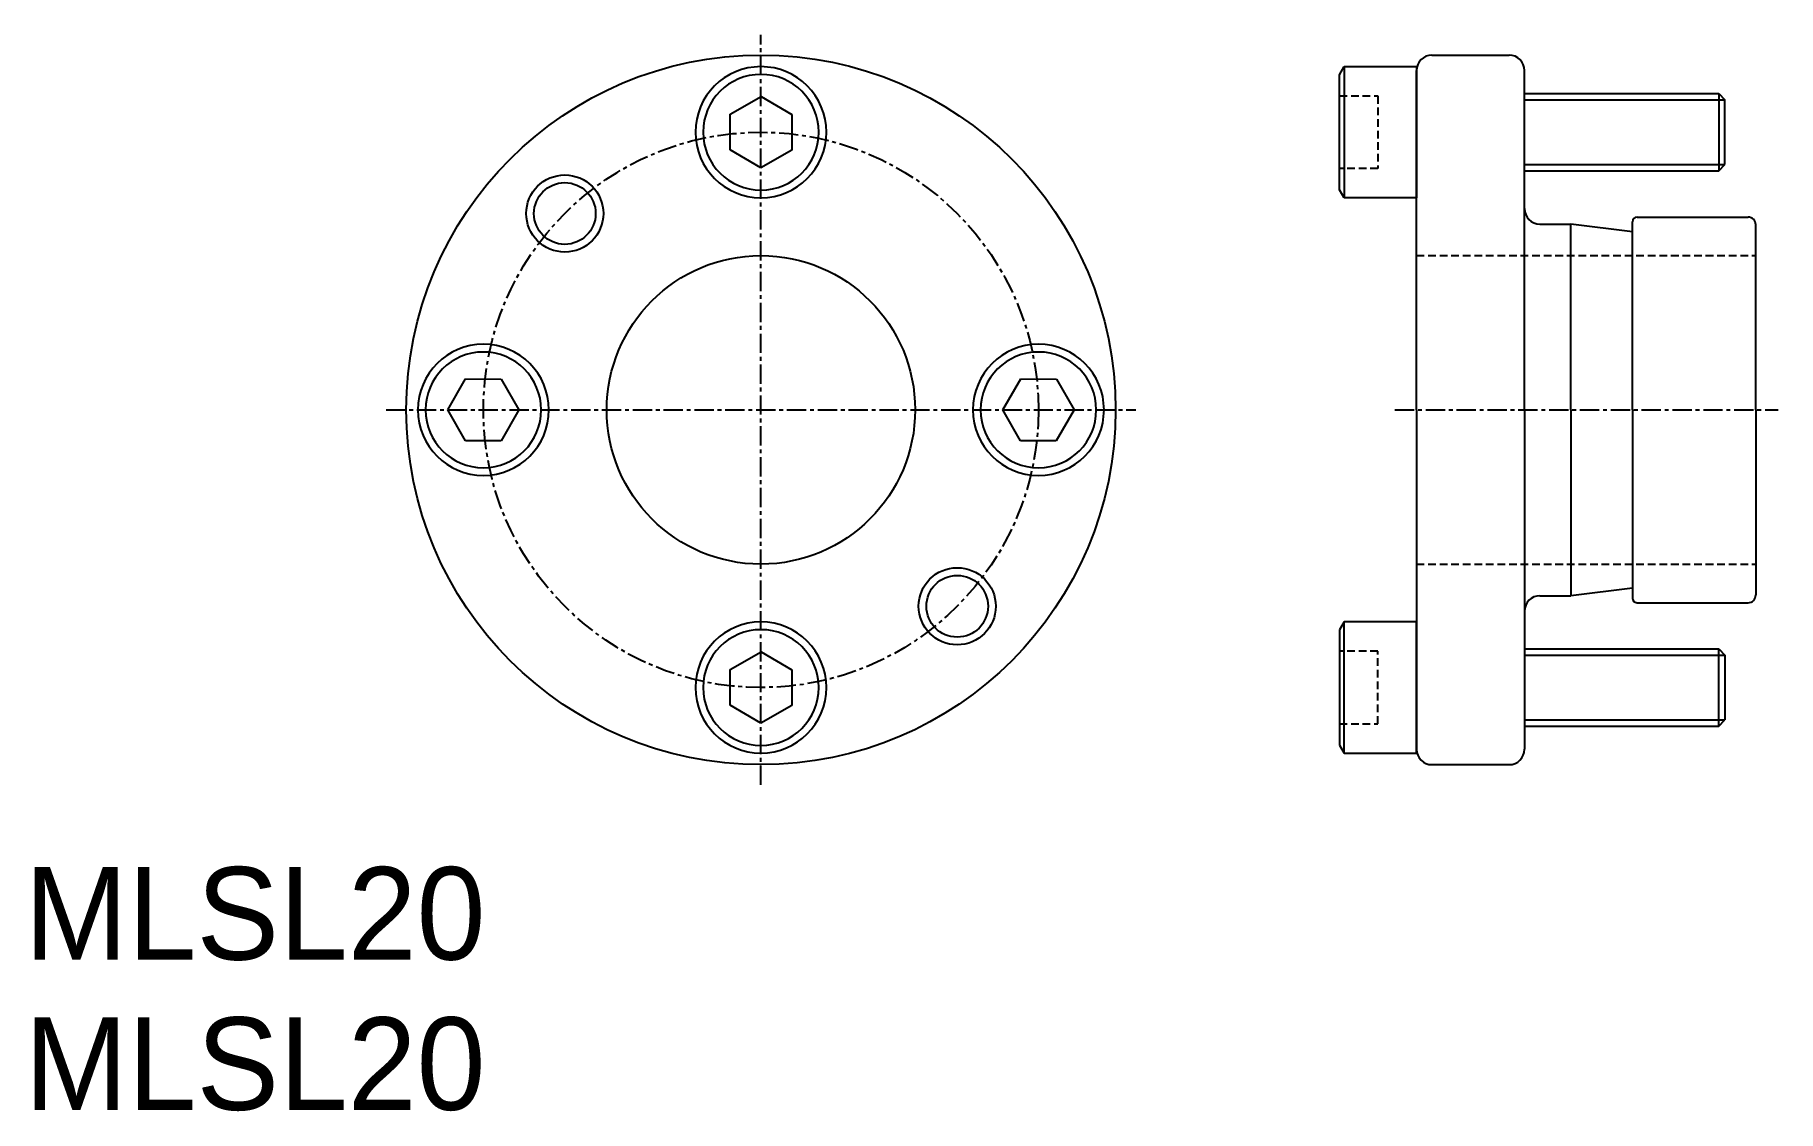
# Model space of a CAD drawing. Extents: x 72 to 185, y 62 to 132.
import ezdxf

# ---------------------------------------------------------------- set-up
doc = ezdxf.new("R2010")
doc.units = 0
doc.linetypes.add('CENTER', pattern=[2, 1.25, -0.25, 0.25, -0.25])
doc.linetypes.add('DASHED', pattern=[0.75, 0.5, -0.25])
doc.layers.get('0').update_dxf_attribs({"linetype": 'CONTINUOUS'})
doc.layers.add('CENTER', color=1, linetype='CENTER')

# ---------------------------------------------------------------- blocks, each defined once
blk = doc.blocks.new('FB55')
at = {"color": 0}
for p, q in [((0, 2.309402), (-2.000001, 1.154701)), ((2.000001, 1.154701), (0, 2.309402)), ((-2.000001, 1.154701), (-2.000001, -1.154701)), ((2.000001, -1.154701), (2.000001, 1.154701)), ((-2.000001, -1.154701), (0, -2.309402)), ((0, -2.309402), (2.000001, -1.154701))]:
    blk.add_line(p, q, dxfattribs=at)
for radius in [4.25, 3.75]:
    blk.add_circle((0, 0), radius, dxfattribs=at)

msp = doc.modelspace()

# ---------------------------------------------------------------- linework, layer by layer
at = {"color": 7, "linetype": 'CONTINUOUS'}
for p, q in [((162.3, 130.41), (167.3, 130.41)), ((156.3, 129.14), (156.6, 129.66)), ((156.3, 121.68), (156.3, 129.14)), ((156.6, 129.66), (161.3, 129.66)), ((156.6, 129.66), (156.6, 121.16)), ((161.3, 129.66), (161.3, 121.16)), ((161.3, 107.41), (161.3, 129.41)), ((168.3, 107.41), (168.3, 129.41)), ((168.3, 127.91), (180.9, 127.91)), ((180.9, 127.91), (180.9, 122.91)), ((180.9, 127.91), (181.3, 127.51)), ((168.3, 127.51), (181.3, 127.51)), ((181.3, 123.31), (181.3, 127.51)), ((168.3, 123.31), (181.3, 123.31)), ((180.9, 122.91), (181.3, 123.31)), ((168.3, 122.91), (180.9, 122.91)), ((156.6, 121.16), (156.3, 121.68)), ((161.3, 121.16), (156.6, 121.16)), ((175.6, 119.91), (182.8, 119.91)), ((169.3, 119.46), (171.3, 119.46)), ((171.3, 107.41), (171.3, 119.46)), ((175.3, 118.96), (171.3, 119.46)), ((175.3, 107.41), (175.3, 119.61)), ((183.3, 107.41), (183.3, 119.41)), ((161.3, 107.41), (161.3, 85.41)), ((168.3, 107.41), (168.3, 85.41)), ((171.3, 107.41), (171.3, 95.36)), ((175.3, 107.41), (175.3, 95.21)), ((183.3, 107.41), (183.3, 95.41)), ((169.3, 95.36), (171.3, 95.36)), ((175.3, 95.86), (171.3, 95.36)), ((175.6, 94.91), (182.8, 94.91)), ((156.6, 93.66), (156.3, 93.14)), ((156.3, 93.14), (156.3, 85.68)), ((161.3, 93.66), (156.6, 93.66)), ((156.6, 85.16), (156.6, 93.66)), ((161.3, 85.16), (161.3, 93.66)), ((168.3, 91.91), (180.9, 91.91)), ((180.9, 86.91), (180.9, 91.91)), ((180.9, 91.91), (181.3, 91.51)), ((168.3, 91.51), (181.3, 91.51)), ((181.3, 91.51), (181.3, 87.31)), ((168.3, 87.31), (181.3, 87.31)), ((180.9, 86.91), (181.3, 87.31)), ((168.3, 86.91), (180.9, 86.91)), ((156.3, 85.68), (156.6, 85.16)), ((156.6, 85.16), (161.3, 85.16)), ((162.3, 84.41), (167.3, 84.41))]:
    msp.add_line(p, q, dxfattribs=at)
at = {"color": 3, "linetype": 'DASHED'}
for p, q in [((156.3, 127.76), (158.8, 127.76)), ((158.8, 127.76), (158.8, 123.06)), ((158.8, 123.06), (156.3, 123.06)), ((161.3, 117.41), (183.3, 117.41)), ((161.3, 97.41), (183.3, 97.41)), ((158.8, 91.76), (156.3, 91.76)), ((158.8, 87.06), (158.8, 91.76)), ((156.3, 87.06), (158.8, 87.06))]:
    msp.add_line(p, q, dxfattribs=at)
at = {"color": 7, "linetype": 'CONTINUOUS'}
for centre, radius in [((118.78, 107.41), 23), ((106.06, 120.14), 2.5), ((106.06, 120.14), 2), ((118.78, 107.41), 10), ((131.51, 94.68), 2.5), ((131.51, 94.68), 2)]:
    msp.add_circle(centre, radius, dxfattribs=at)
for centre, radius, start, end in [((162.3, 129.41), 1, 90, 180), ((167.3, 129.41), 1, 0, 90), ((169.3, 120.46), 1, 180, 270), ((175.6, 119.61), 0.3, 90, 180), ((182.8, 119.41), 0.5, 0, 90), ((169.3, 94.36), 1, 90, 180), ((175.6, 95.21), 0.3, 180, 270), ((182.8, 95.41), 0.5, 270, 0), ((162.3, 85.41), 1, 180, 270), ((167.3, 85.41), 1, 270, 0)]:
    msp.add_arc(centre, radius, start, end, dxfattribs=at)
at = {"layer": 'CENTER', "color": 1, "linetype": 'CENTER'}
for p, q in [((118.78, 83.1), (118.78, 131.72)), ((94.47, 107.41), (143.09, 107.41)), ((159.9, 107.41), (184.75, 107.41))]:
    msp.add_line(p, q, dxfattribs=at)
msp.add_circle((118.78, 107.41), 18, dxfattribs=at)

# ---------------------------------------------------------------- block references
at = {"color": 7, "linetype": 'CONTINUOUS', "xscale": -1}
for p, rotation in [((118.78, 125.41), 359.8485822460215), ((100.78, 107.41), 89.84858224602071), ((136.78, 107.41), 269.8485822460207), ((118.78, 89.41), 179.8485822460214)]:
    msp.add_blockref('FB55', p, dxfattribs=dict(at, rotation=rotation))

# ---------------------------------------------------------------- texts
at = {"color": 7, "linetype": 'CONTINUOUS'}
for p in [(71.03, 71.77), (71.03, 62.03)]:
    msp.add_text('MLSL20', height=6, dxfattribs=at).set_placement(p)

doc.saveas('drawing.dxf')
